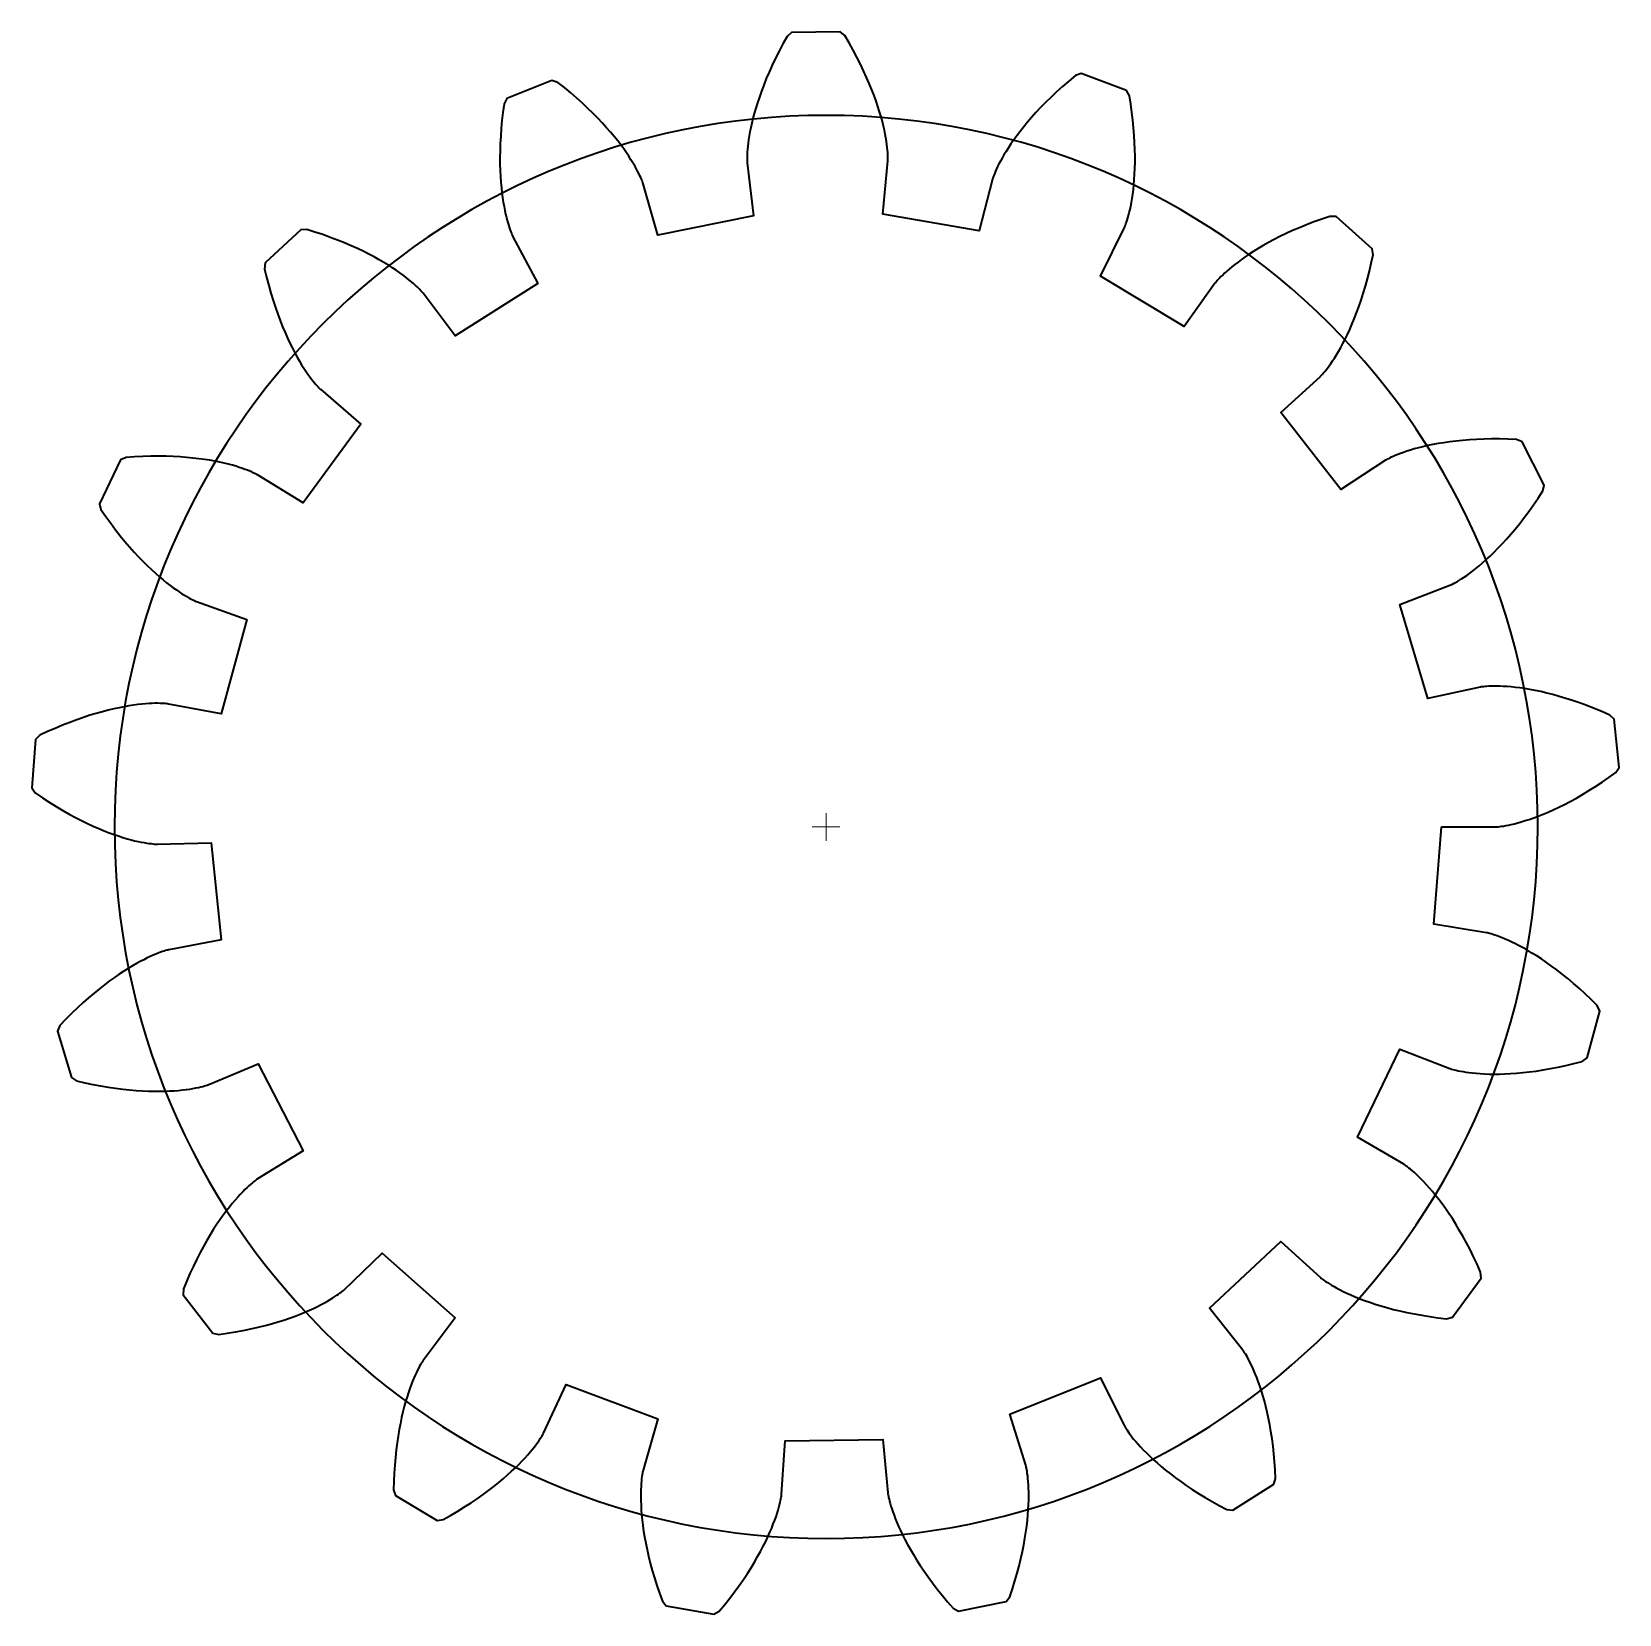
# Model space of a CAD drawing. Header units: inches. Extents: x -11.7 to 4.2, y 5.6 to 21.5.
import ezdxf

# ---------------------------------------------------------------- set-up
doc = ezdxf.new("R2010")
doc.units = ezdxf.units.IN
doc.header["$MEASUREMENT"] = 0
doc.layers.add('Layer 1', color=7, linetype='Continuous')

# ---------------------------------------------------------------- blocks, each defined once
blk = doc.blocks.new('block 2')
at = {"layer": 'Layer 1', "color": 49, "lineweight": 18, "true_color": 0x444444}
for points in [[(-3.743, 13.354), (-3.743, 13.632)], [(-3.604, 13.493), (-3.882, 13.493)]]:
    blk.add_lwpolyline(points, dxfattribs=at)
blk = doc.blocks.new('block 3')
at = {"layer": 'Layer 1', "color": 1, "lineweight": 35, "true_color": 0xff0000}
blk.add_open_spline([(-3.743, 20.632), (0.2, 20.632), (3.396, 17.436), (3.396, 13.493), (3.396, 9.55), (0.2, 6.354), (-3.743, 6.354), (-7.686, 6.354), (-10.882, 9.55), (-10.882, 13.493), (-10.882, 17.436), (-7.686, 20.632), (-3.743, 20.632)], degree=3, knots=[0, 0, 0, 0, 1, 1, 1, 2, 2, 2, 3, 3, 3, 4, 4, 4, 4], dxfattribs=at)

msp = doc.modelspace()

# ---------------------------------------------------------------- linework, layer by layer
at = {"layer": 'Layer 1', "color": 7, "lineweight": 35, "true_color": 0xffffff}
msp.add_lwpolyline([(2.43, 13.493), (2.966, 13.493), (2.97, 13.493), (2.977, 13.494), (2.986, 13.494), (2.998, 13.495), (3.014, 13.497), (3.031, 13.499), (3.052, 13.502), (3.075, 13.506), (3.101, 13.511), (3.13, 13.518), (3.161, 13.525), (3.195, 13.534), (3.231, 13.544), (3.27, 13.556), (3.311, 13.569), (3.355, 13.585), (3.401, 13.602), (3.449, 13.621), (3.5, 13.642), (3.552, 13.665), (3.607, 13.691), (3.664, 13.719), (3.722, 13.749), (3.783, 13.782), (3.845, 13.818), (3.909, 13.857), (3.974, 13.898), (4.041, 13.942), (4.109, 13.989), (4.179, 14.039), (4.213, 14.089), (4.162, 14.573), (4.118, 14.615), (4.04, 14.65), (3.963, 14.681), (3.888, 14.71), (3.816, 14.737), (3.745, 14.761), (3.677, 14.783), (3.611, 14.803), (3.547, 14.82), (3.486, 14.836), (3.427, 14.85), (3.371, 14.861), (3.317, 14.872), (3.266, 14.88), (3.217, 14.887), (3.171, 14.893), (3.128, 14.898), (3.088, 14.901), (3.05, 14.903), (3.015, 14.905), (2.983, 14.906), (2.954, 14.906), (2.927, 14.905), (2.904, 14.904), (2.883, 14.903), (2.865, 14.902), (2.85, 14.9), (2.838, 14.899), (2.828, 14.897), (2.822, 14.896), (2.818, 14.896), (2.294, 14.783), (2.013, 15.723), (2.513, 15.917), (2.517, 15.918), (2.523, 15.921), (2.531, 15.925), (2.542, 15.93), (2.556, 15.937), (2.572, 15.946), (2.59, 15.956), (2.61, 15.969), (2.632, 15.983), (2.657, 15.999), (2.683, 16.017), (2.712, 16.037), (2.742, 16.06), (2.774, 16.085), (2.807, 16.112), (2.843, 16.142), (2.879, 16.175), (2.917, 16.21), (2.957, 16.248), (2.997, 16.289), (3.039, 16.333), (3.082, 16.379), (3.125, 16.429), (3.17, 16.481), (3.215, 16.537), (3.261, 16.596), (3.307, 16.658), (3.353, 16.723), (3.4, 16.792), (3.447, 16.864), (3.461, 16.923), (3.238, 17.356), (3.182, 17.379), (3.096, 17.383), (3.013, 17.385), (2.933, 17.385), (2.856, 17.384), (2.781, 17.381), (2.71, 17.376), (2.641, 17.371), (2.575, 17.364), (2.513, 17.357), (2.453, 17.348), (2.396, 17.339), (2.342, 17.329), (2.291, 17.318), (2.244, 17.307), (2.199, 17.296), (2.157, 17.285), (2.118, 17.273), (2.082, 17.262), (2.049, 17.251), (2.019, 17.24), (1.991, 17.229), (1.967, 17.219), (1.945, 17.21), (1.926, 17.201), (1.91, 17.194), (1.897, 17.187), (1.886, 17.181), (1.877, 17.176), (1.872, 17.173), (1.868, 17.171), (1.42, 16.877), (0.819, 17.652), (1.215, 18.013), (1.218, 18.016), (1.223, 18.021), (1.229, 18.027), (1.238, 18.036), (1.248, 18.048), (1.259, 18.062), (1.272, 18.078), (1.287, 18.096), (1.302, 18.118), (1.319, 18.141), (1.337, 18.168), (1.357, 18.197), (1.377, 18.229), (1.397, 18.264), (1.419, 18.302), (1.441, 18.343), (1.463, 18.386), (1.486, 18.433), (1.509, 18.482), (1.532, 18.535), (1.555, 18.591), (1.578, 18.65), (1.601, 18.712), (1.623, 18.777), (1.645, 18.845), (1.667, 18.917), (1.687, 18.991), (1.707, 19.069), (1.726, 19.15), (1.744, 19.234), (1.735, 19.294), (1.372, 19.617), (1.311, 19.618), (1.229, 19.591), (1.151, 19.563), (1.076, 19.534), (1.005, 19.505), (0.936, 19.475), (0.871, 19.445), (0.809, 19.415), (0.75, 19.385), (0.695, 19.356), (0.642, 19.326), (0.592, 19.297), (0.546, 19.268), (0.502, 19.24), (0.461, 19.212), (0.424, 19.186), (0.389, 19.16), (0.356, 19.135), (0.327, 19.112), (0.3, 19.089), (0.276, 19.068), (0.254, 19.049), (0.235, 19.03), (0.218, 19.014), (0.204, 18.999), (0.191, 18.986), (0.181, 18.975), (0.173, 18.965), (0.167, 18.958), (0.163, 18.953), (0.161, 18.95), (-0.151, 18.514), (-0.991, 19.019), (-0.752, 19.499), (-0.751, 19.503), (-0.748, 19.509), (-0.745, 19.517), (-0.74, 19.529), (-0.735, 19.543), (-0.729, 19.56), (-0.723, 19.58), (-0.716, 19.602), (-0.709, 19.628), (-0.702, 19.656), (-0.694, 19.688), (-0.687, 19.722), (-0.68, 19.759), (-0.673, 19.799), (-0.667, 19.842), (-0.661, 19.888), (-0.656, 19.936), (-0.652, 19.988), (-0.648, 20.043), (-0.645, 20.1), (-0.644, 20.161), (-0.644, 20.224), (-0.645, 20.29), (-0.648, 20.359), (-0.652, 20.43), (-0.658, 20.505), (-0.665, 20.582), (-0.675, 20.661), (-0.687, 20.743), (-0.7, 20.828), (-0.73, 20.881), (-1.186, 21.051), (-1.243, 21.03), (-1.309, 20.975), (-1.372, 20.921), (-1.431, 20.867), (-1.487, 20.814), (-1.541, 20.761), (-1.591, 20.71), (-1.638, 20.66), (-1.682, 20.611), (-1.723, 20.563), (-1.761, 20.516), (-1.797, 20.471), (-1.83, 20.427), (-1.861, 20.385), (-1.889, 20.345), (-1.914, 20.307), (-1.938, 20.27), (-1.959, 20.235), (-1.978, 20.203), (-1.994, 20.172), (-2.009, 20.144), (-2.023, 20.117), (-2.034, 20.094), (-2.044, 20.072), (-2.052, 20.053), (-2.058, 20.036), (-2.064, 20.022), (-2.068, 20.011), (-2.071, 20.002), (-2.073, 19.995), (-2.074, 19.991), (-2.207, 19.472), (-3.173, 19.64), (-3.124, 20.174), (-3.124, 20.178), (-3.123, 20.184), (-3.123, 20.194), (-3.123, 20.206), (-3.123, 20.221), (-3.124, 20.239), (-3.125, 20.26), (-3.127, 20.283), (-3.13, 20.31), (-3.133, 20.339), (-3.138, 20.371), (-3.144, 20.405), (-3.15, 20.442), (-3.159, 20.482), (-3.168, 20.524), (-3.179, 20.569), (-3.192, 20.617), (-3.207, 20.666), (-3.223, 20.719), (-3.241, 20.773), (-3.262, 20.83), (-3.285, 20.889), (-3.31, 20.95), (-3.337, 21.013), (-3.367, 21.079), (-3.399, 21.146), (-3.434, 21.215), (-3.472, 21.285), (-3.512, 21.358), (-3.556, 21.432), (-3.603, 21.471), (-4.089, 21.464), (-4.135, 21.424), (-4.177, 21.349), (-4.215, 21.276), (-4.251, 21.204), (-4.284, 21.134), (-4.315, 21.066), (-4.343, 21), (-4.369, 20.936), (-4.392, 20.875), (-4.413, 20.815), (-4.432, 20.758), (-4.449, 20.703), (-4.464, 20.65), (-4.478, 20.6), (-4.489, 20.552), (-4.499, 20.507), (-4.508, 20.465), (-4.515, 20.425), (-4.521, 20.387), (-4.525, 20.353), (-4.529, 20.321), (-4.532, 20.292), (-4.534, 20.265), (-4.535, 20.242), (-4.536, 20.221), (-4.536, 20.203), (-4.536, 20.188), (-4.535, 20.176), (-4.535, 20.166), (-4.534, 20.159), (-4.534, 20.156), (-4.471, 19.623), (-5.432, 19.43), (-5.579, 19.946), (-5.58, 19.95), (-5.582, 19.956), (-5.586, 19.965), (-5.59, 19.977), (-5.596, 19.991), (-5.603, 20.007), (-5.612, 20.026), (-5.622, 20.047), (-5.634, 20.071), (-5.648, 20.097), (-5.663, 20.125), (-5.681, 20.155), (-5.701, 20.187), (-5.723, 20.221), (-5.747, 20.257), (-5.774, 20.295), (-5.803, 20.335), (-5.834, 20.376), (-5.868, 20.418), (-5.905, 20.463), (-5.945, 20.508), (-5.987, 20.555), (-6.033, 20.603), (-6.081, 20.652), (-6.132, 20.702), (-6.187, 20.753), (-6.244, 20.805), (-6.305, 20.857), (-6.369, 20.91), (-6.436, 20.963), (-6.494, 20.983), (-6.945, 20.801), (-6.974, 20.747), (-6.985, 20.662), (-6.995, 20.58), (-7.002, 20.5), (-7.008, 20.423), (-7.012, 20.348), (-7.014, 20.277), (-7.015, 20.208), (-7.015, 20.142), (-7.013, 20.079), (-7.01, 20.018), (-7.006, 19.961), (-7.001, 19.906), (-6.995, 19.855), (-6.989, 19.806), (-6.982, 19.76), (-6.974, 19.718), (-6.967, 19.678), (-6.959, 19.641), (-6.95, 19.607), (-6.942, 19.576), (-6.934, 19.548), (-6.927, 19.522), (-6.919, 19.5), (-6.913, 19.48), (-6.906, 19.463), (-6.901, 19.449), (-6.896, 19.438), (-6.892, 19.429), (-6.889, 19.423), (-6.888, 19.42), (-6.636, 18.946), (-7.463, 18.419), (-7.786, 18.847), (-7.789, 18.85), (-7.793, 18.855), (-7.799, 18.862), (-7.808, 18.872), (-7.818, 18.883), (-7.83, 18.895), (-7.845, 18.91), (-7.863, 18.926), (-7.882, 18.944), (-7.904, 18.963), (-7.929, 18.983), (-7.957, 19.005), (-7.987, 19.028), (-8.019, 19.052), (-8.055, 19.077), (-8.094, 19.102), (-8.135, 19.129), (-8.179, 19.156), (-8.227, 19.183), (-8.277, 19.211), (-8.33, 19.239), (-8.387, 19.268), (-8.446, 19.296), (-8.509, 19.324), (-8.575, 19.352), (-8.644, 19.38), (-8.717, 19.408), (-8.792, 19.435), (-8.871, 19.461), (-8.953, 19.486), (-9.014, 19.483), (-9.369, 19.151), (-9.376, 19.09), (-9.356, 19.007), (-9.335, 18.926), (-9.313, 18.849), (-9.291, 18.775), (-9.268, 18.704), (-9.244, 18.637), (-9.22, 18.572), (-9.196, 18.511), (-9.171, 18.453), (-9.146, 18.397), (-9.122, 18.345), (-9.098, 18.296), (-9.074, 18.25), (-9.05, 18.207), (-9.027, 18.167), (-9.005, 18.13), (-8.983, 18.096), (-8.962, 18.064), (-8.942, 18.035), (-8.924, 18.009), (-8.906, 17.986), (-8.89, 17.965), (-8.875, 17.947), (-8.861, 17.931), (-8.849, 17.918), (-8.839, 17.907), (-8.831, 17.898), (-8.824, 17.891), (-8.819, 17.886), (-8.816, 17.884), (-8.411, 17.533), (-8.991, 16.743), (-9.447, 17.025), (-9.451, 17.027), (-9.457, 17.03), (-9.465, 17.035), (-9.476, 17.04), (-9.49, 17.047), (-9.506, 17.054), (-9.525, 17.062), (-9.547, 17.071), (-9.572, 17.08), (-9.599, 17.09), (-9.63, 17.1), (-9.663, 17.111), (-9.699, 17.121), (-9.739, 17.132), (-9.781, 17.142), (-9.826, 17.152), (-9.874, 17.161), (-9.925, 17.171), (-9.979, 17.179), (-10.036, 17.187), (-10.096, 17.194), (-10.159, 17.2), (-10.225, 17.205), (-10.294, 17.209), (-10.365, 17.211), (-10.44, 17.212), (-10.517, 17.212), (-10.598, 17.209), (-10.68, 17.205), (-10.766, 17.199), (-10.822, 17.175), (-11.033, 16.736), (-11.018, 16.677), (-10.969, 16.607), (-10.92, 16.539), (-10.872, 16.475), (-10.824, 16.414), (-10.777, 16.357), (-10.731, 16.302), (-10.685, 16.251), (-10.64, 16.202), (-10.596, 16.157), (-10.553, 16.114), (-10.512, 16.075), (-10.471, 16.038), (-10.432, 16.003), (-10.395, 15.972), (-10.359, 15.943), (-10.324, 15.916), (-10.292, 15.892), (-10.261, 15.87), (-10.232, 15.85), (-10.205, 15.833), (-10.18, 15.817), (-10.158, 15.804), (-10.137, 15.792), (-10.119, 15.782), (-10.103, 15.774), (-10.089, 15.768), (-10.078, 15.762), (-10.069, 15.759), (-10.063, 15.756), (-10.06, 15.755), (-9.555, 15.574), (-9.811, 14.627), (-10.338, 14.726), (-10.342, 14.726), (-10.349, 14.727), (-10.358, 14.728), (-10.37, 14.73), (-10.385, 14.731), (-10.403, 14.732), (-10.424, 14.732), (-10.448, 14.733), (-10.474, 14.733), (-10.503, 14.732), (-10.535, 14.73), (-10.57, 14.728), (-10.608, 14.724), (-10.648, 14.72), (-10.691, 14.714), (-10.737, 14.707), (-10.785, 14.699), (-10.836, 14.689), (-10.89, 14.678), (-10.946, 14.664), (-11.004, 14.649), (-11.065, 14.632), (-11.128, 14.613), (-11.194, 14.591), (-11.261, 14.568), (-11.331, 14.542), (-11.403, 14.513), (-11.477, 14.482), (-11.553, 14.449), (-11.631, 14.412), (-11.674, 14.369), (-11.712, 13.884), (-11.677, 13.835), (-11.606, 13.786), (-11.536, 13.741), (-11.468, 13.699), (-11.402, 13.659), (-11.337, 13.622), (-11.274, 13.588), (-11.212, 13.557), (-11.153, 13.528), (-11.096, 13.501), (-11.04, 13.477), (-10.987, 13.455), (-10.936, 13.435), (-10.887, 13.417), (-10.841, 13.402), (-10.797, 13.387), (-10.755, 13.375), (-10.716, 13.364), (-10.68, 13.355), (-10.646, 13.347), (-10.614, 13.34), (-10.585, 13.335), (-10.559, 13.331), (-10.536, 13.327), (-10.515, 13.325), (-10.497, 13.323), (-10.482, 13.321), (-10.47, 13.321), (-10.461, 13.32), (-10.454, 13.32), (-10.45, 13.32), (-9.914, 13.334), (-9.811, 12.359), (-10.338, 12.26), (-10.342, 12.259), (-10.348, 12.258), (-10.358, 12.255), (-10.369, 12.252), (-10.384, 12.248), (-10.401, 12.242), (-10.421, 12.235), (-10.443, 12.227), (-10.467, 12.217), (-10.494, 12.206), (-10.524, 12.193), (-10.555, 12.178), (-10.589, 12.161), (-10.625, 12.143), (-10.663, 12.122), (-10.703, 12.099), (-10.745, 12.074), (-10.789, 12.046), (-10.835, 12.016), (-10.882, 11.983), (-10.931, 11.948), (-10.982, 11.91), (-11.034, 11.869), (-11.087, 11.826), (-11.142, 11.779), (-11.198, 11.73), (-11.254, 11.677), (-11.312, 11.622), (-11.371, 11.563), (-11.43, 11.501), (-11.454, 11.445), (-11.315, 10.979), (-11.264, 10.946), (-11.181, 10.926), (-11.099, 10.909), (-11.021, 10.894), (-10.944, 10.881), (-10.871, 10.871), (-10.8, 10.862), (-10.731, 10.854), (-10.665, 10.849), (-10.602, 10.845), (-10.542, 10.842), (-10.484, 10.841), (-10.43, 10.841), (-10.378, 10.842), (-10.329, 10.844), (-10.282, 10.846), (-10.239, 10.85), (-10.199, 10.854), (-10.161, 10.859), (-10.127, 10.863), (-10.095, 10.869), (-10.066, 10.874), (-10.04, 10.879), (-10.017, 10.885), (-9.997, 10.89), (-9.98, 10.894), (-9.965, 10.899), (-9.954, 10.902), (-9.945, 10.905), (-9.938, 10.908), (-9.935, 10.909), (-9.44, 11.115), (-8.991, 10.243), (-9.447, 9.961), (-9.451, 9.959), (-9.456, 9.955), (-9.464, 9.95), (-9.474, 9.942), (-9.486, 9.933), (-9.499, 9.922), (-9.515, 9.908), (-9.533, 9.892), (-9.552, 9.874), (-9.573, 9.854), (-9.596, 9.831), (-9.62, 9.806), (-9.646, 9.778), (-9.673, 9.748), (-9.701, 9.715), (-9.73, 9.679), (-9.76, 9.64), (-9.791, 9.598), (-9.822, 9.554), (-9.855, 9.506), (-9.888, 9.456), (-9.921, 9.402), (-9.955, 9.345), (-9.989, 9.285), (-10.023, 9.222), (-10.057, 9.156), (-10.091, 9.086), (-10.125, 9.014), (-10.158, 8.938), (-10.191, 8.858), (-10.194, 8.797), (-9.896, 8.413), (-9.836, 8.401), (-9.751, 8.413), (-9.669, 8.426), (-9.59, 8.441), (-9.515, 8.456), (-9.442, 8.473), (-9.372, 8.49), (-9.306, 8.508), (-9.243, 8.527), (-9.182, 8.546), (-9.125, 8.565), (-9.071, 8.585), (-9.02, 8.604), (-8.972, 8.624), (-8.927, 8.644), (-8.885, 8.663), (-8.846, 8.682), (-8.81, 8.7), (-8.776, 8.718), (-8.746, 8.735), (-8.718, 8.751), (-8.693, 8.767), (-8.671, 8.781), (-8.651, 8.794), (-8.634, 8.806), (-8.62, 8.817), (-8.608, 8.826), (-8.598, 8.834), (-8.591, 8.84), (-8.586, 8.844), (-8.583, 8.847), (-8.196, 9.218), (-7.463, 8.567), (-7.786, 8.139), (-7.789, 8.136), (-7.792, 8.13), (-7.797, 8.122), (-7.804, 8.112), (-7.812, 8.099), (-7.821, 8.083), (-7.83, 8.065), (-7.841, 8.044), (-7.853, 8.02), (-7.865, 7.994), (-7.878, 7.964), (-7.891, 7.932), (-7.905, 7.897), (-7.919, 7.859), (-7.933, 7.818), (-7.947, 7.774), (-7.962, 7.727), (-7.975, 7.677), (-7.989, 7.624), (-8.002, 7.568), (-8.014, 7.508), (-8.026, 7.446), (-8.037, 7.381), (-8.047, 7.313), (-8.056, 7.242), (-8.064, 7.168), (-8.071, 7.091), (-8.076, 7.011), (-8.08, 6.928), (-8.082, 6.842), (-8.062, 6.784), (-7.645, 6.534), (-7.585, 6.543), (-7.51, 6.585), (-7.439, 6.627), (-7.37, 6.67), (-7.305, 6.711), (-7.244, 6.753), (-7.185, 6.794), (-7.13, 6.835), (-7.077, 6.875), (-7.028, 6.915), (-6.982, 6.954), (-6.938, 6.992), (-6.898, 7.028), (-6.86, 7.064), (-6.825, 7.098), (-6.793, 7.132), (-6.763, 7.163), (-6.736, 7.194), (-6.711, 7.222), (-6.689, 7.249), (-6.669, 7.274), (-6.652, 7.298), (-6.636, 7.319), (-6.622, 7.338), (-6.611, 7.356), (-6.601, 7.371), (-6.593, 7.384), (-6.587, 7.394), (-6.583, 7.403), (-6.58, 7.409), (-6.578, 7.412), (-6.351, 7.898), (-5.432, 7.556), (-5.579, 7.04), (-5.58, 7.036), (-5.582, 7.03), (-5.584, 7.02), (-5.586, 7.008), (-5.588, 6.993), (-5.591, 6.976), (-5.594, 6.955), (-5.596, 6.931), (-5.598, 6.905), (-5.6, 6.876), (-5.602, 6.844), (-5.602, 6.809), (-5.603, 6.771), (-5.602, 6.731), (-5.6, 6.687), (-5.597, 6.641), (-5.594, 6.592), (-5.588, 6.54), (-5.582, 6.486), (-5.574, 6.429), (-5.564, 6.37), (-5.553, 6.307), (-5.539, 6.243), (-5.524, 6.176), (-5.507, 6.106), (-5.487, 6.034), (-5.466, 5.96), (-5.442, 5.883), (-5.415, 5.805), (-5.386, 5.724), (-5.347, 5.677), (-4.868, 5.594), (-4.815, 5.625), (-4.76, 5.691), (-4.709, 5.756), (-4.661, 5.82), (-4.615, 5.883), (-4.572, 5.944), (-4.533, 6.003), (-4.496, 6.061), (-4.462, 6.118), (-4.43, 6.173), (-4.401, 6.225), (-4.374, 6.276), (-4.349, 6.325), (-4.327, 6.372), (-4.307, 6.417), (-4.289, 6.459), (-4.273, 6.5), (-4.258, 6.538), (-4.246, 6.573), (-4.235, 6.606), (-4.225, 6.637), (-4.217, 6.665), (-4.21, 6.691), (-4.205, 6.714), (-4.2, 6.734), (-4.197, 6.752), (-4.194, 6.767), (-4.192, 6.779), (-4.191, 6.788), (-4.19, 6.795), (-4.19, 6.799), (-4.154, 7.334), (-3.173, 7.346), (-3.124, 6.812), (-3.124, 6.808), (-3.123, 6.802), (-3.121, 6.793), (-3.119, 6.78), (-3.116, 6.766), (-3.112, 6.748), (-3.107, 6.728), (-3.101, 6.705), (-3.093, 6.68), (-3.084, 6.652), (-3.074, 6.621), (-3.062, 6.589), (-3.049, 6.553), (-3.033, 6.516), (-3.016, 6.476), (-2.997, 6.434), (-2.976, 6.39), (-2.952, 6.343), (-2.927, 6.295), (-2.898, 6.245), (-2.868, 6.193), (-2.835, 6.139), (-2.799, 6.083), (-2.761, 6.026), (-2.719, 5.968), (-2.675, 5.908), (-2.628, 5.846), (-2.578, 5.784), (-2.525, 5.72), (-2.469, 5.655), (-2.415, 5.626), (-1.938, 5.721), (-1.9, 5.769), (-1.873, 5.85), (-1.849, 5.93), (-1.827, 6.007), (-1.807, 6.081), (-1.789, 6.154), (-1.774, 6.224), (-1.76, 6.291), (-1.749, 6.356), (-1.739, 6.419), (-1.731, 6.479), (-1.724, 6.536), (-1.719, 6.59), (-1.715, 6.642), (-1.713, 6.691), (-1.711, 6.737), (-1.711, 6.781), (-1.711, 6.821), (-1.712, 6.859), (-1.714, 6.894), (-1.716, 6.926), (-1.719, 6.955), (-1.721, 6.981), (-1.725, 7.005), (-1.728, 7.025), (-1.731, 7.043), (-1.734, 7.058), (-1.736, 7.07), (-1.738, 7.079), (-1.74, 7.086), (-1.741, 7.089), (-1.901, 7.601), (-0.991, 7.967), (-0.752, 7.487), (-0.751, 7.484), (-0.747, 7.478), (-0.743, 7.47), (-0.736, 7.459), (-0.728, 7.447), (-0.718, 7.432), (-0.706, 7.415), (-0.692, 7.396), (-0.676, 7.375), (-0.658, 7.352), (-0.637, 7.327), (-0.614, 7.301), (-0.589, 7.273), (-0.561, 7.243), (-0.53, 7.212), (-0.497, 7.18), (-0.461, 7.146), (-0.423, 7.112), (-0.381, 7.076), (-0.337, 7.039), (-0.29, 7.002), (-0.239, 6.964), (-0.186, 6.925), (-0.13, 6.885), (-0.07, 6.846), (-0.007, 6.806), (0.059, 6.765), (0.128, 6.725), (0.201, 6.685), (0.277, 6.645), (0.337, 6.637), (0.747, 6.898), (0.766, 6.956), (0.761, 7.042), (0.756, 7.125), (0.748, 7.204), (0.74, 7.281), (0.73, 7.355), (0.719, 7.426), (0.707, 7.494), (0.695, 7.559), (0.681, 7.621), (0.667, 7.679), (0.653, 7.735), (0.638, 7.788), (0.623, 7.837), (0.607, 7.884), (0.592, 7.928), (0.577, 7.968), (0.562, 8.006), (0.547, 8.041), (0.533, 8.073), (0.519, 8.102), (0.506, 8.128), (0.494, 8.151), (0.483, 8.172), (0.473, 8.19), (0.463, 8.206), (0.455, 8.218), (0.448, 8.229), (0.443, 8.236), (0.439, 8.242), (0.437, 8.245), (0.103, 8.664), (0.819, 9.334), (1.215, 8.973), (1.218, 8.97), (1.223, 8.966), (1.231, 8.96), (1.24, 8.953), (1.253, 8.944), (1.267, 8.934), (1.285, 8.922), (1.305, 8.91), (1.327, 8.896), (1.353, 8.881), (1.381, 8.866), (1.412, 8.849), (1.445, 8.832), (1.482, 8.815), (1.521, 8.797), (1.564, 8.779), (1.61, 8.76), (1.658, 8.742), (1.71, 8.724), (1.764, 8.706), (1.822, 8.688), (1.883, 8.67), (1.947, 8.653), (2.013, 8.637), (2.083, 8.621), (2.156, 8.607), (2.233, 8.593), (2.312, 8.581), (2.394, 8.569), (2.479, 8.559), (2.539, 8.574), (2.827, 8.965), (2.823, 9.026), (2.788, 9.105), (2.752, 9.18), (2.717, 9.252), (2.681, 9.32), (2.645, 9.386), (2.609, 9.448), (2.574, 9.507), (2.539, 9.563), (2.504, 9.615), (2.47, 9.665), (2.436, 9.712), (2.403, 9.755), (2.371, 9.796), (2.34, 9.834), (2.31, 9.869), (2.281, 9.902), (2.253, 9.932), (2.227, 9.959), (2.202, 9.983), (2.179, 10.006), (2.158, 10.025), (2.138, 10.043), (2.12, 10.058), (2.104, 10.071), (2.089, 10.082), (2.077, 10.091), (2.067, 10.098), (2.059, 10.104), (2.054, 10.107), (2.051, 10.109), (1.587, 10.38), (2.013, 11.263), (2.513, 11.069), (2.517, 11.068), (2.523, 11.066), (2.532, 11.063), (2.544, 11.06), (2.559, 11.056), (2.576, 11.052), (2.596, 11.047), (2.62, 11.043), (2.646, 11.038), (2.675, 11.033), (2.706, 11.029), (2.741, 11.025), (2.779, 11.021), (2.819, 11.018), (2.862, 11.016), (2.909, 11.014), (2.958, 11.014), (3.01, 11.014), (3.064, 11.016), (3.122, 11.018), (3.182, 11.023), (3.245, 11.028), (3.311, 11.035), (3.379, 11.044), (3.45, 11.055), (3.523, 11.068), (3.599, 11.083), (3.678, 11.1), (3.758, 11.119), (3.841, 11.14), (3.892, 11.175), (4.019, 11.644), (3.993, 11.7), (3.932, 11.76), (3.872, 11.817), (3.813, 11.872), (3.755, 11.923), (3.698, 11.971), (3.642, 12.016), (3.587, 12.058), (3.534, 12.097), (3.483, 12.134), (3.433, 12.168), (3.385, 12.199), (3.338, 12.228), (3.294, 12.255), (3.251, 12.279), (3.21, 12.301), (3.172, 12.321), (3.135, 12.338), (3.101, 12.354), (3.069, 12.368), (3.039, 12.38), (3.012, 12.391), (2.987, 12.4), (2.965, 12.408), (2.945, 12.414), (2.928, 12.419), (2.913, 12.423), (2.901, 12.426), (2.892, 12.429), (2.885, 12.43), (2.882, 12.431), (2.352, 12.516), (2.43, 13.493)], dxfattribs=at)

# ---------------------------------------------------------------- block references
at = {"layer": 'Layer 1'}
for name in ['block 3', 'block 2']:
    msp.add_blockref(name, (0, 0), dxfattribs=at)

doc.saveas('drawing.dxf')
